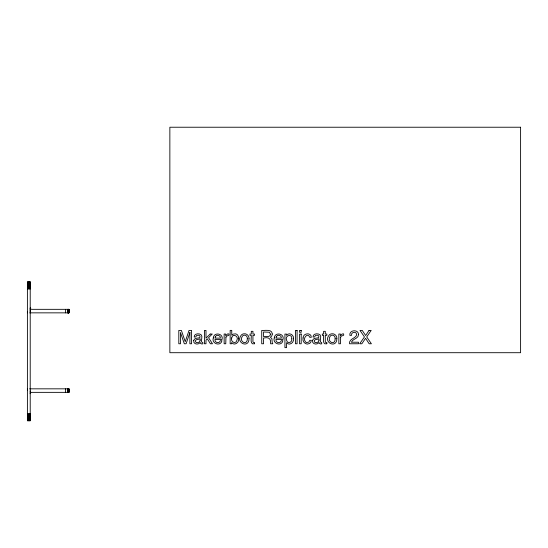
<?xml version="1.0" encoding="UTF-8"?>
<svg xmlns="http://www.w3.org/2000/svg" width="548" height="548" viewBox="0 0 548 548"><rect width="100%" height="100%" fill="white"/><g stroke="black" fill="none" stroke-linecap="round" stroke-linejoin="round"><path stroke-width="0.82" d="M67.952 392.354L67.952 388.833M67.952 312.853L67.952 309.332M68.144 392.354L68.144 388.833M68.144 312.853L68.144 309.332M68.843 392.354L68.843 388.833M68.843 312.853L68.843 309.332M30.215 311.798L30.215 307.921M27.4 312.853L27.4 311.442M27.4 390.245L27.4 388.58M27.414 390.046L27.626 389.484M27.4 282.11L30.215 282.11M27.4 282.213L30.215 282.213M27.4 282.35L30.215 282.35M27.4 282.515L30.215 282.515M27.4 282.706L30.215 282.706M27.4 282.919L30.215 282.919M27.4 283.165L30.215 283.165M27.4 283.432L30.215 283.432M27.4 283.727L30.215 283.727M27.4 284.042L30.215 284.042M27.4 284.378L30.215 284.378M27.4 284.734L30.215 284.734M27.4 285.111L30.215 285.111M27.4 285.501L30.215 285.501M27.4 285.905L30.215 285.905M27.4 286.323L30.215 286.323M27.4 286.755L30.215 286.755M27.4 287.2L30.215 287.2M27.4 287.645L30.215 287.645M27.4 288.104L30.215 288.104M27.4 288.563L30.215 288.563M27.4 289.022L30.215 289.022M29.66 312.853L68.966 312.853L68.966 309.332L31.626 309.332L30.702 308.99L30.229 308.12M29.66 388.833L68.966 388.833L68.952 392.354L31.626 392.354C29.318 392.457 30.654 396.129 30.215 390.95M27.4 413.726L30.215 413.726M27.4 414.185L30.215 414.185M27.4 414.644L30.215 414.644M27.4 415.096L30.215 415.096M27.4 415.548L30.215 415.548M27.4 415.987L30.215 415.987M27.4 416.418L30.215 416.418M27.4 416.843L30.215 416.843M27.4 417.247L30.215 417.247M27.4 417.638L30.215 417.638M27.4 418.014L30.215 418.014M27.4 418.371L30.215 418.371M27.4 418.706L30.215 418.706M27.4 419.021L30.215 419.021M27.4 419.316L30.215 419.316M27.4 419.583L30.215 419.583M27.4 419.823L30.215 419.823M27.4 420.042L30.215 420.042M27.4 420.234L30.215 420.234M27.4 420.398L30.215 420.398M27.4 420.528L30.215 420.528M27.4 420.631L30.215 420.706M27.626 312.209L27.414 311.648M68.911 309.332L68.911 312.853M68.911 388.833L68.911 392.354M68.747 309.332L68.747 312.853M68.747 388.833L68.747 392.354M68.623 309.332L68.623 312.853M68.623 388.833L68.623 392.354M68.479 309.332L68.479 312.853M68.479 388.833L68.479 392.354M68.322 309.332L68.322 312.853M68.322 388.833L68.322 392.354M67.76 309.332L67.76 312.853M67.76 388.833L67.76 392.354M67.562 309.332L67.562 312.853M67.562 388.833L67.562 392.354M65.445 309.332L65.445 312.853M65.445 388.833L65.445 392.354M189.909 332.513L189.868 343.76L191.588 343.76L191.588 330.423L189.026 330.423L185.224 341.699L181.388 330.423L178.806 330.423L178.806 343.76L180.532 343.76L180.484 332.513L184.313 343.76L186.101 343.76L189.909 332.513M291.824 338.842C292.803 342.445 287.077 344.356 286.59 340.281C284.46 335.369 292.365 333.136 291.824 338.842M231.708 337.917C230.016 341.685 235.996 344.795 236.887 340.356C239.147 336.088 232.393 332.91 231.708 337.917M238.723 338.712C239.483 342.575 234.208 346.226 231.667 342.521L231.667 343.76L230.16 343.76L230.16 330.382L231.749 330.382L231.749 335.218L233.03 334.15L235.51 333.862A3.672 3.672 0 0 1 237.585 335.034L238.435 336.575L238.723 338.712M249.025 338.698C248.95 348.864 235.174 342.699 241.209 335.212A4.014 4.014 0 0 1 243.552 333.848C246.477 333.116 249.347 335.719 249.025 338.698M303.078 337.958C302.023 341.61 305.798 345.589 309.38 343.541A3.336 3.336 0 0 0 310.846 341.993L311.326 340.322L309.736 340.322L308.914 342.021L306.688 342.582A2.007 2.007 0 0 1 305.359 341.644C302.345 338.342 307.921 331.978 309.736 337.308L311.326 337.308C311.257 332.102 302.921 333.068 303.078 337.958M336.862 338.698C336.794 348.864 323.012 342.699 329.047 335.212A4.014 4.014 0 0 1 331.389 333.848C334.321 333.116 337.191 335.719 336.862 338.698M213.288 337.972C211.323 343.706 220.68 346.781 221.954 340.712L220.344 340.712C219.556 343.945 214.302 342.87 214.96 339.424L222.091 339.424C223.646 333.239 213.672 331.766 213.288 337.972M274.26 337.972C272.294 343.706 281.651 346.781 282.919 340.712L281.316 340.712C280.521 343.945 275.267 342.87 275.932 339.424L283.056 339.424C284.618 333.239 274.644 331.766 274.26 337.972M293.495 338.685C294.351 342.521 289.269 346.206 286.57 342.671L286.57 347.638L284.933 347.638L284.933 334.081L286.522 334.081L286.522 335.376C288.892 331.889 294.214 334.835 293.495 338.685M270.465 334.191C270.5 337.643 265.547 336.294 263.54 336.534L263.54 331.978L269.431 332.252L270.465 334.191M193.718 340.575C192.958 344.315 198.451 345.213 200.226 342.473L200.506 343.37L201.733 343.973L202.863 343.808L202.863 342.603C199.582 342.644 203.301 336.725 201.185 334.828C199.054 332.999 194.047 333.506 194.163 337.006L195.691 337.006L196.801 335.355L198.876 335.28L200.041 336.054L199.801 337.719C197.773 338.26 194.266 337.849 193.718 340.575M312.559 340.575C311.798 344.315 317.292 345.213 319.066 342.473L319.347 343.37L320.573 343.973L321.703 343.808L321.703 342.603C318.422 342.644 322.135 336.725 320.025 334.828C317.895 332.999 312.887 333.506 313.004 337.006L314.531 337.006L315.641 335.355L317.717 335.28L318.881 336.054L318.641 337.719C316.614 338.26 313.107 337.849 312.559 340.575M358.529 334.609C358.515 338.856 352.57 338.685 351.371 342.219L358.467 342.219L358.467 343.76L349.542 343.76C348.857 338.582 355.7 338.685 356.727 334.684C356.789 330.992 350.768 331.8 351.521 335.376L349.864 335.376C348.946 329.711 358.632 329.047 358.529 334.609M247.319 338.739C247.47 346.103 238.551 341.788 242.326 336.328A2.219 2.219 0 0 1 243.805 335.253C245.929 334.65 247.586 336.725 247.319 338.739M335.157 338.739C335.308 346.103 326.389 341.788 330.163 336.328A2.219 2.219 0 0 1 331.643 335.253C333.766 334.65 335.424 336.725 335.157 338.739M272.301 334.02L271.801 335.979L270.417 337.205L271.904 338.719L272.226 342.644L272.808 343.76L270.596 343.76C271.185 338.548 268.801 336.869 263.54 338.041L263.54 343.76L261.732 343.76L261.732 330.423C264.883 330.732 272.109 328.814 272.301 334.02M200.143 340.13C200.28 342.356 196.753 343.671 195.499 341.808C194.752 338.917 198.575 339.678 200.143 338.815L200.143 340.13M318.984 340.13C319.121 342.356 315.593 343.671 314.34 341.808C313.593 338.917 317.415 339.678 318.984 338.815L318.984 340.13M225.94 337.191L225.776 343.76L224.139 343.76L224.139 334.04L225.694 334.04L225.694 335.719L227.427 333.999L228.872 333.869C230.03 336.636 226.242 334.807 225.94 337.191M340.651 337.191L340.486 343.76L338.849 343.76L338.849 334.04L340.404 334.04L340.404 335.719L342.137 333.999L343.582 333.869C344.74 336.636 340.952 334.807 340.651 337.191M215.234 336.979L215.008 338.123L220.406 338.123C220.728 335.102 216.172 334.136 215.234 336.979M276.199 336.979L275.973 338.123L281.377 338.123C281.699 335.102 277.137 334.136 276.199 336.979M369.023 330.423L365.646 335.527L362.242 330.423L359.981 330.423L364.461 336.924L359.687 343.76L361.865 343.76L365.557 338.28L369.153 343.76L371.393 343.76L366.701 336.924L371.174 330.423L369.023 330.423M210.185 334.04L205.993 338.171L205.993 330.423L204.425 330.423L204.425 343.76L205.993 343.76L205.993 340.109L207.363 338.863L210.398 343.76L212.487 343.76L208.555 337.678L212.275 334.04L210.185 334.04M254.498 343.76C249.539 345.199 251.539 337.849 251.292 335.376L249.977 335.376L249.977 334.04L251.292 334.04L251.292 331.328L252.943 331.328L252.943 334.04L254.498 334.04L254.498 335.376L252.943 335.376L252.943 341.719L253.292 342.397L254.498 342.473L254.498 343.76M326.827 343.76C321.875 345.199 323.875 337.849 323.628 335.376L322.313 335.376L322.313 334.04L323.628 334.04L323.628 331.328L325.279 331.328L325.279 334.04L326.827 334.04L326.827 335.376L325.279 335.376L325.279 341.719L325.622 342.397L326.827 342.473L326.827 343.76M520.6 127.232L169.859 127.232L169.859 352.707L520.6 352.707L520.6 127.232M30.215 281.973L27.4 281.994L27.4 420.768L30.215 420.754L30.215 281.973M297.084 330.423L295.447 330.423L295.447 343.76L297.084 343.76L297.084 330.423M301.195 330.423L299.53 330.423L299.53 332.28L301.195 332.28L301.195 330.423M301.195 334.081L299.53 334.081L299.53 343.76L301.195 343.76L301.195 334.081"/></g></svg>
